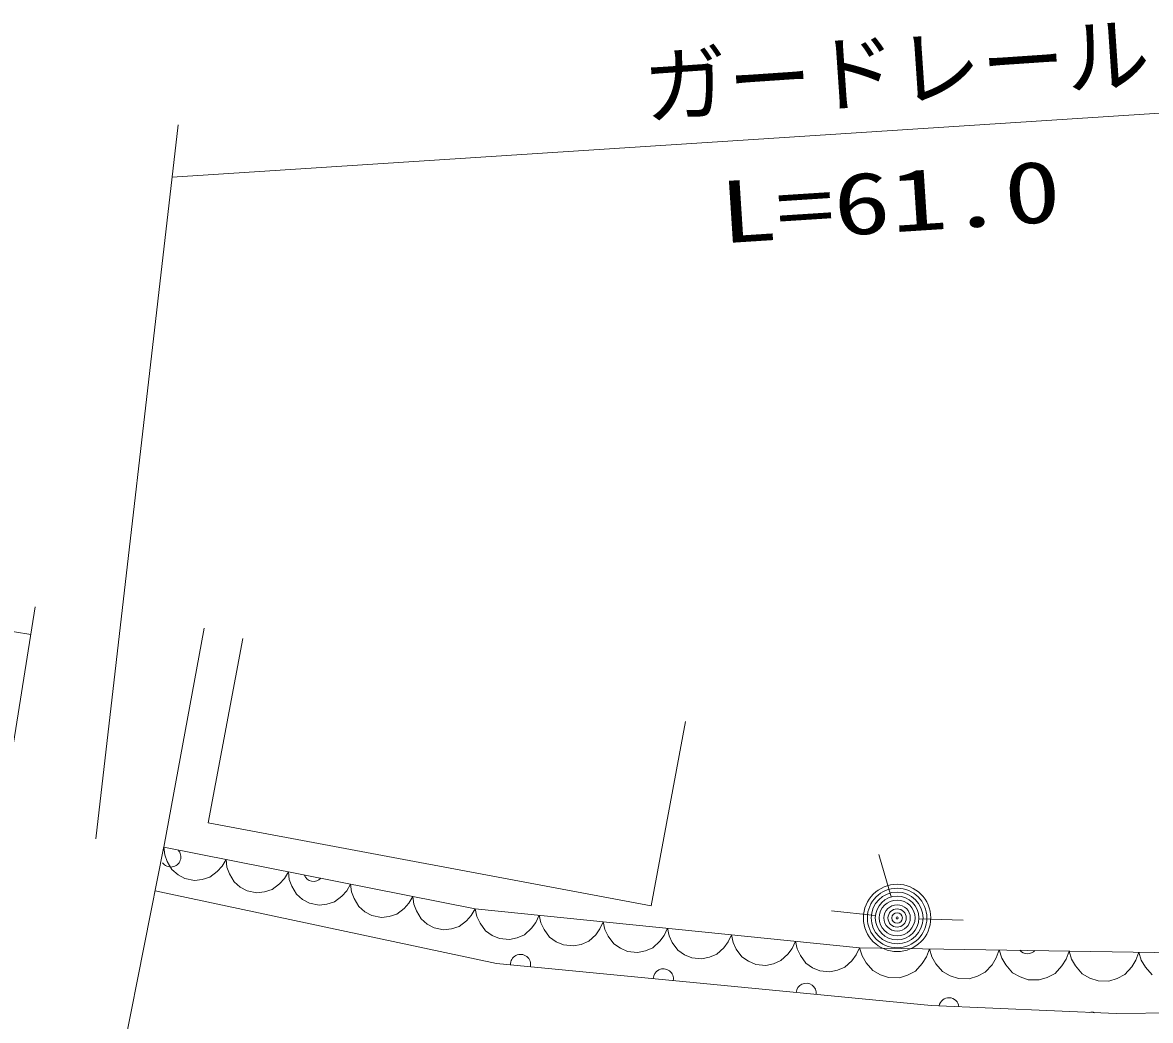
# Model space of a CAD drawing. Units: millimetres, scale not verified. Extents: x 40000 to 680000, y 20000 to 380000.
# Drawn here: x 163802 to 197141, y 284674 to 314179 of the extents above; entities that cross this region are included whole.
import ezdxf
from ezdxf.enums import TextEntityAlignment as Align

# ---------------------------------------------------------------- set-up
doc = ezdxf.new("R2010")
doc.units = ezdxf.units.MM
doc.header["$LTSCALE"] = 1000
doc.layers.add('S-BGD', color=1, linetype='Continuous', lineweight=13)
doc.layers.add('S-BGD-HTXT', color=6, linetype='Continuous', lineweight=13)
doc.styles.add('ＭＳ ゴシック', font='')
doc.styles.get('ＭＳ ゴシック').set_extended_font_data('MS Gothic')

msp = doc.modelspace()

# ---------------------------------------------------------------- linework, layer by layer
at = {"layer": 'S-BGD'}
for p, q in [((164177, 296904), (163119, 290333)), ((164045, 296082), (162001, 296411)), ((167976, 289800), (169172, 296273)), ((170309, 295969), (169287, 290513)), ((182379, 288059), (183402, 293516)), ((169287, 290513), (182379, 288059)), ((163899, 269325), (167979, 289816)), ((167976, 289800), (177181, 287973)), ((167976, 289800), (168003, 289574)), ((168003, 289574), (168077, 289373)), ((169701, 289237), (169817, 289434)), ((169817, 289434), (169844, 289209)), ((189474, 288328), (189115, 289578)), ((168077, 289373), (168217, 289135)), ((168217, 289135), (168397, 288984)), ((169340, 288912), (169559, 289079)), ((169559, 289079), (169701, 289237)), ((169844, 289209), (169918, 289008)), ((171542, 288872), (171658, 289069)), ((171658, 289069), (171685, 288844)), ((168397, 288984), (168600, 288872)), ((168600, 288872), (168885, 288816)), ((168885, 288816), (169115, 288842)), ((169115, 288842), (169340, 288912)), ((169918, 289008), (170058, 288769)), ((170058, 288769), (170238, 288619)), ((171400, 288714), (171542, 288872)), ((171685, 288844), (171759, 288642)), ((177815, 286356), (167719, 288509)), ((170238, 288619), (170441, 288507)), ((170441, 288507), (170726, 288450)), ((170726, 288450), (170956, 288476)), ((170956, 288476), (171181, 288547)), ((171181, 288547), (171400, 288714)), ((171759, 288642), (171899, 288404)), ((171899, 288404), (172079, 288254)), ((173242, 288348), (173383, 288507)), ((173383, 288507), (173499, 288704)), ((173499, 288704), (173526, 288478)), ((173526, 288478), (173601, 288277)), ((172079, 288254), (172282, 288142)), ((172282, 288142), (172567, 288085)), ((172567, 288085), (172797, 288111)), ((172797, 288111), (173022, 288181)), ((173022, 288181), (173242, 288348)), ((173601, 288277), (173740, 288039)), ((175083, 287983), (175224, 288141)), ((175224, 288141), (175340, 288339)), ((175340, 288339), (175367, 288113)), ((175367, 288113), (175442, 287912)), ((173740, 288039), (173920, 287888)), ((173920, 287888), (174123, 287776)), ((174123, 287776), (174408, 287720)), ((174408, 287720), (174638, 287746)), ((174638, 287746), (174863, 287816)), ((174863, 287816), (175083, 287983)), ((175442, 287912), (175581, 287674)), ((176924, 287618), (177065, 287776)), ((177065, 287776), (177181, 287973)), ((177181, 287973), (188543, 286823)), ((177181, 287973), (177230, 287748)), ((177230, 287748), (177325, 287552)), ((178977, 287571), (179074, 287782)), ((179074, 287782), (179123, 287557)), ((189007, 287775), (187715, 287917)), ((175581, 287674), (175761, 287523)), ((175761, 287523), (175964, 287411)), ((175964, 287411), (176249, 287354)), ((176479, 287380), (176704, 287451)), ((176704, 287451), (176924, 287618)), ((177325, 287552), (177488, 287325)), ((178643, 287208), (178849, 287398)), ((178849, 287398), (178977, 287571)), ((179123, 287557), (179218, 287361)), ((180870, 287380), (180968, 287590)), ((180968, 287590), (181017, 287365)), ((182764, 287188), (182862, 287398)), ((182862, 287398), (182911, 287173)), ((190302, 287683), (191602, 287640)), ((176249, 287354), (176479, 287380)), ((177488, 287325), (177685, 287190)), ((177685, 287190), (177900, 287097)), ((177900, 287097), (178194, 287067)), ((178194, 287067), (178424, 287116)), ((178424, 287116), (178643, 287208)), ((179218, 287361), (179382, 287134)), ((179382, 287134), (179579, 286999)), ((180537, 287017), (180743, 287206)), ((180743, 287206), (180870, 287380)), ((181017, 287365), (181112, 287169)), ((181112, 287169), (181275, 286942)), ((182636, 287015), (182764, 287188)), ((182911, 287173), (183006, 286977)), ((184658, 286997), (184755, 287207)), ((184755, 287207), (184804, 286982)), ((179579, 286999), (179794, 286905)), ((179794, 286905), (180087, 286876)), ((180087, 286876), (180317, 286924)), ((180317, 286924), (180537, 287017)), ((181275, 286942), (181472, 286807)), ((181472, 286807), (181688, 286714)), ((181981, 286684), (182211, 286732)), ((182211, 286732), (182431, 286825)), ((182431, 286825), (182636, 287015)), ((183006, 286977), (183169, 286750)), ((183169, 286750), (183366, 286616)), ((184324, 286633), (184530, 286823)), ((184530, 286823), (184658, 286997)), ((184804, 286982), (184899, 286786)), ((184899, 286786), (185063, 286559)), ((186424, 286631), (186551, 286805)), ((186551, 286805), (186649, 287015)), ((186649, 287015), (186698, 286790)), ((186698, 286790), (186793, 286594)), ((188445, 286613), (188543, 286823)), ((188543, 286823), (205053, 286563)), ((188543, 286823), (188616, 286585)), ((190520, 286555), (190606, 286791)), ((190606, 286791), (190680, 286552)), ((192584, 286522), (192670, 286758)), ((192670, 286758), (192744, 286520)), ((194648, 286490), (194734, 286726)), ((194734, 286726), (194808, 286487)), ((181688, 286714), (181981, 286684)), ((183366, 286616), (183581, 286522)), ((183581, 286522), (183875, 286492)), ((183875, 286492), (184104, 286541)), ((184104, 286541), (184324, 286633)), ((185063, 286559), (185260, 286424)), ((185260, 286424), (185475, 286330)), ((185998, 286349), (186218, 286442)), ((186218, 286442), (186424, 286631)), ((186793, 286594), (186956, 286367)), ((188112, 286250), (188317, 286440)), ((188317, 286440), (188445, 286613)), ((188616, 286585), (188737, 286382)), ((190398, 286355), (190520, 286555)), ((190680, 286552), (190801, 286349)), ((192462, 286323), (192584, 286522)), ((192744, 286520), (192864, 286317)), ((194526, 286290), (194648, 286490)), ((194808, 286487), (194928, 286284)), ((196589, 286258), (196711, 286457)), ((196711, 286457), (196798, 286693)), ((196798, 286693), (196871, 286455)), ((196871, 286455), (196992, 286252)), ((190664, 285116), (177815, 286356)), ((185475, 286330), (185768, 286301)), ((185768, 286301), (185998, 286349)), ((186956, 286367), (187153, 286232)), ((187153, 286232), (187369, 286139)), ((187369, 286139), (187662, 286109)), ((187662, 286109), (187892, 286158)), ((187892, 286158), (188112, 286250)), ((188737, 286382), (188935, 286152)), ((188935, 286152), (189160, 286024)), ((189964, 286011), (190193, 286132)), ((190193, 286132), (190398, 286355)), ((190801, 286349), (190998, 286119)), ((190998, 286119), (191223, 285992)), ((192028, 285979), (192257, 286099)), ((192257, 286099), (192462, 286323)), ((192864, 286317), (193062, 286086)), ((193062, 286086), (193287, 285959)), ((194092, 285946), (194321, 286067)), ((194321, 286067), (194526, 286290)), ((194928, 286284), (195126, 286054)), ((195126, 286054), (195351, 285926)), ((196385, 286034), (196589, 286258)), ((196992, 286252), (197190, 286021)), ((189160, 286024), (189401, 285943)), ((189401, 285943), (189721, 285938)), ((189721, 285938), (189964, 286011)), ((191223, 285992), (191465, 285910)), ((191465, 285910), (191785, 285905)), ((191785, 285905), (192028, 285979)), ((193287, 285959), (193528, 285878)), ((193528, 285878), (193848, 285873)), ((193848, 285873), (194092, 285946)), ((195351, 285926), (195592, 285845)), ((195592, 285845), (195912, 285840)), ((195912, 285840), (196156, 285914)), ((196156, 285914), (196385, 286034)), ((196127, 284877), (190664, 285116)), ((206302, 285008), (196127, 284877))]:
    msp.add_line(p, q, dxfattribs=at)
for radius in [995, 880, 765, 645, 530, 390, 270, 155, 30]:
    msp.add_circle((189653, 287704), radius, dxfattribs=at)
for centre, start, end in [((168183, 289508), 214.848, 44.1081), ((172404, 289081), 200.5175, 317.0365), ((193509, 286945), 221.1944, 316.9986), ((178522, 286330), 346.4982, 182.4763), ((182743, 285903), 350.2995, 178.675), ((186964, 285475), 354.0824, 174.892), ((191185, 285048), 6.1791, 168.8017), ((195406, 284621), 71.555, 103.4257)]:
    msp.add_arc(centre, 298, start, end, dxfattribs=at)
at = {"layer": 'S-BGD-HTXT'}
for p, q in [((168220, 309612), (217119, 312781)), ((165965, 290048), (168398, 311154))]:
    msp.add_line(p, q, dxfattribs=at)

# ---------------------------------------------------------------- texts
at = {"layer": 'S-BGD-HTXT', "style": 'ＭＳ ゴシック'}
msp.add_text('ガードレール', height=1833, rotation=3.9, dxfattribs=at).set_placement((182249, 310804), align=Align.BOTTOM_LEFT)
at = {"layer": 'S-BGD-HTXT', "style": 'ＭＳ ゴシック', "width": 1.35}
msp.add_text('L=61.0', height=1833, rotation=3.7, dxfattribs=at).set_placement((184502, 307100), align=Align.BOTTOM_LEFT)

doc.saveas('drawing.dxf')
